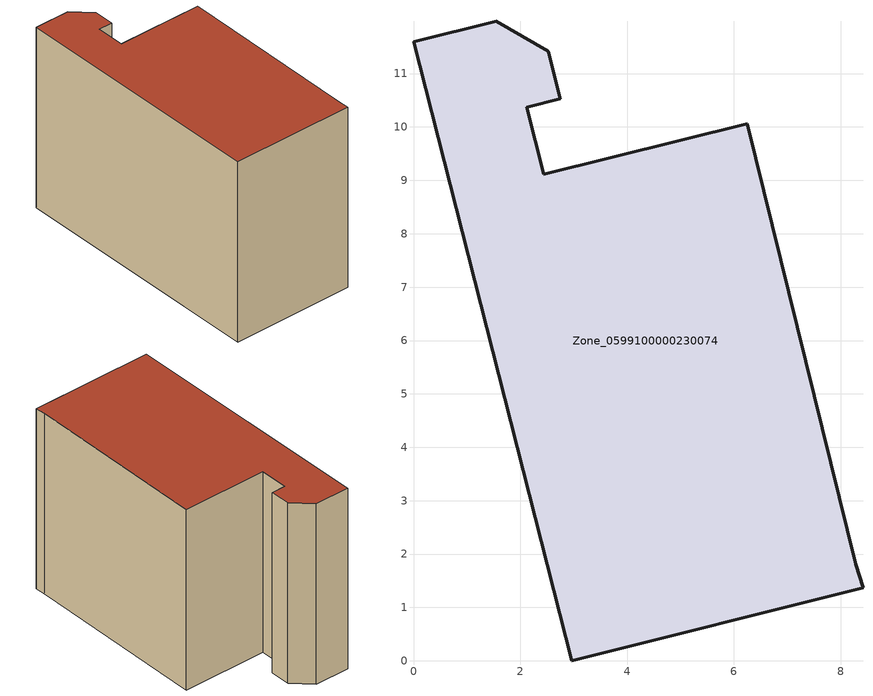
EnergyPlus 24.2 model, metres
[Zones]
Zone_0599100000230074
 floor ground (C_G): 2.96,0 0,11.6 1.55,11.98 2.52,11.42 2.75,10.53 2.12,10.37 2.44,9.11 6.25,10.06 8.29,1.8 8.42,1.37 z0
 wall outside (C_F): 0,11.6 2.96,0 8.42,1.37 8.29,1.8 6.25,10.06 2.44,9.11 2.12,10.37 2.75,10.53 2.52,11.42 1.55,11.98 0,11.6 z0:8.6
 roof outside (C_R): 2.52,11.42 1.55,11.98 0,11.6 2.96,0 8.42,1.37 8.29,1.8 6.25,10.06 2.44,9.11 2.12,10.37 2.75,10.53 z8.6
[BUILDING]
Pand.0599100000230074: North Axis=0; Terrain=City; Loads Convergence Tolerance Value=0.04; Temperature Convergence Tolerance Value=0.4; Solar Distribution=FullExterior; Maximum Number of Warmup Days=25; Minimum Number of Warmup Days=1
[Site:Location]
Rotterdam.The.Hague.AP_ZH_NLD Design_Conditions: Latitude=51.96; Longitude=4.45; Time Zone=1; Elevation=-4.5
[SITE:GROUNDTEMPERATURE:BUILDINGSURFACE]
18, 18, 18, 18, 18, 18, 18, 18, 18, 18, 18, 18
[MATERIAL] Thermal Absorptance=0.9; Solar Absorptance=0.7; Visible Absorptance=0.7
Name | Roughness | Thickness | Conductivity | Density | Specific Heat
G.TC.1975-1991 | MediumSmooth | 0.15 | 0.288461 | 540 | 1210
F.TC.1975-1991 | Rough | 0.3 | 0.230769 | 1920 | 840
R.TC.1975-1991 | MediumRough | 0.2 | 0.153846 | 1500 | 1000
[CONSTRUCTION]
C_G: G.TC.1975-1991
C_F: F.TC.1975-1991
C_R: R.TC.1975-1991
[ZONE]
Zone_0599100000230074: Type=1; Multiplier=1; Ceiling Height=Autocalculate; Volume=Autocalculate; Floor Area=autocalculate; Part of Total Floor Area=Yes
[ZONEINFILTRATION:DESIGNFLOWRATE]
Infil_Zone_0599100000230074: Zone or ZoneList or Space or SpaceList=Zone_0599100000230074; Schedule=AlwaysOn; Design Flow Rate Calculation Method=Flow/Area; Flow Rate per Floor Area=0.003; Constant Term Coefficient=1; Temperature Term Coefficient=0; Velocity Term Coefficient=0; Velocity Squared Term Coefficient=0
[HVACTEMPLATE:ZONE:IDEALLOADSAIRSYSTEM]
Zone_0599100000230074: Maximum Heating Supply Air Temperature=50; Minimum Cooling Supply Air Temperature=13; Maximum Heating Supply Air Humidity Ratio=0.0156; Minimum Cooling Supply Air Humidity Ratio=0.0077; Heating Limit=NoLimit; Cooling Limit=NoLimit; Dehumidification Control Type=ConstantSensibleHeatRatio; Cooling Sensible Heat Ratio=0.7; Dehumidification Setpoint=60; Humidification Control Type=None; Humidification Setpoint=30; Outdoor Air Method=None; Outdoor Air Flow Rate per Person=0.00944; Outdoor Air Flow Rate per Zone Floor Area=0; Outdoor Air Flow Rate per Zone=0; Demand Controlled Ventilation Type=None; Outdoor Air Economizer Type=NoEconomizer; Heat Recovery Type=None; Sensible Heat Recovery Effectiveness=0.7; Latent Heat Recovery Effectiveness=0.65
[ZONECONTROL:THERMOSTAT]
ThermostatControl_Zone_0599100000230074: Zone or ZoneList=Zone_0599100000230074; Control Type Schedule=DualSetpointControlType; Control 1=Thermostat_Zone_0599100000230074; Temperature Difference Between Cutout And Setpoint=0
[THERMOSTATSETPOINT:DUALSETPOINT]
Thermostat_Zone_0599100000230074: Heating Setpoint Temperature Schedule=HeatingSetpoint_Zone_0599100000230074; Cooling Setpoint Temperature Schedule=CoolingSetpoint_Zone_0599100000230074
[SCHEDULE:COMPACT]
HeatingSetpoint_Zone_0599100000230074: Through: 12/31, For: AllDays, Until: 24:00, 21
CoolingSetpoint_Zone_0599100000230074: Through: 12/31, For: AllDays, Until: 24:00, 24
DualSetpointControlType: Through: 12/31, For: AllDays, Until: 24:00, 4
AlwaysOn: Through: 12/31, For: AllDays, Until: 24:00, 1
